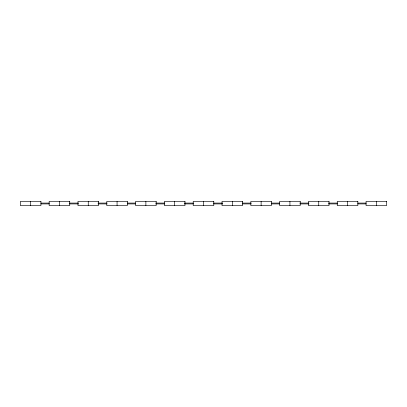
<?xml version="1.0" encoding="UTF-8"?>
<svg xmlns="http://www.w3.org/2000/svg" width="407" height="407" viewBox="0 0 407 407"><rect width="100%" height="100%" fill="white"/><g stroke="black" fill="none" stroke-linecap="round" stroke-linejoin="round"><path stroke-width="0.61" d="M40.929 203.088L49.186 203.088M69.505 203.088L78.398 203.088M98.082 203.088L106.975 203.088M127.294 203.088L135.551 203.088M155.871 203.088L164.764 203.088M184.447 203.088L193.34 203.088M213.66 203.088L222.553 203.088M242.236 203.088L251.129 203.088M271.449 203.088L279.706 203.088M300.025 203.088L308.918 203.088M328.602 203.088L337.495 203.088M357.814 203.088L366.071 203.088M40.929 203.912L49.186 203.912M69.505 203.912L78.398 203.912M98.082 203.912L106.975 203.912M127.294 203.912L135.551 203.912M155.871 203.912L164.764 203.912M184.447 203.912L193.34 203.912M213.66 203.912L222.553 203.912M242.236 203.912L251.129 203.912M271.449 203.912L279.706 203.912M300.025 203.912L308.918 203.912M328.602 203.912L337.495 203.912M357.814 203.912L366.071 203.912M376.363 201.445L376.363 205.555M347.553 201.445L347.553 205.555M318.742 201.445L318.742 205.555M289.932 201.445L289.932 205.555M261.121 201.445L261.121 205.555M232.311 201.445L232.311 205.555M203.5 201.445L203.5 205.555M174.689 201.445L174.689 205.555M145.879 201.445L145.879 205.555M117.068 201.445L117.068 205.555M88.258 201.445L88.258 205.555M59.447 201.445L59.447 205.555M30.637 201.445L30.637 205.555M40.929 201.445L20.35 201.445L20.35 205.555L40.929 205.555L40.929 201.445M69.739 201.445L49.161 201.445L49.161 205.555L69.739 205.555L69.739 201.445M98.55 201.445L77.971 201.445L77.971 205.555L98.55 205.555L98.55 201.445M127.36 201.445L106.782 201.445L106.782 205.555L127.36 205.555L127.36 201.445M156.171 201.445L135.592 201.445L135.592 205.555L156.171 205.555L156.171 201.445M184.982 201.445L164.403 201.445L164.403 205.555L184.982 205.555L184.982 201.445M213.787 201.445L193.213 201.445L193.213 205.555L213.787 205.555L213.787 201.445M242.597 201.445L222.019 201.445L222.019 205.555L242.597 205.555L242.597 201.445M271.408 201.445L250.829 201.445L250.829 205.555L271.408 205.555L271.408 201.445M300.218 201.445L279.64 201.445L279.64 205.555L300.218 205.555L300.218 201.445M329.029 201.445L308.45 201.445L308.45 205.555L329.029 205.555L329.029 201.445M357.839 201.445L337.261 201.445L337.261 205.555L357.839 205.555L357.839 201.445M386.65 201.445L366.071 201.445L366.071 205.555L386.65 205.555L386.65 201.445"/></g></svg>
